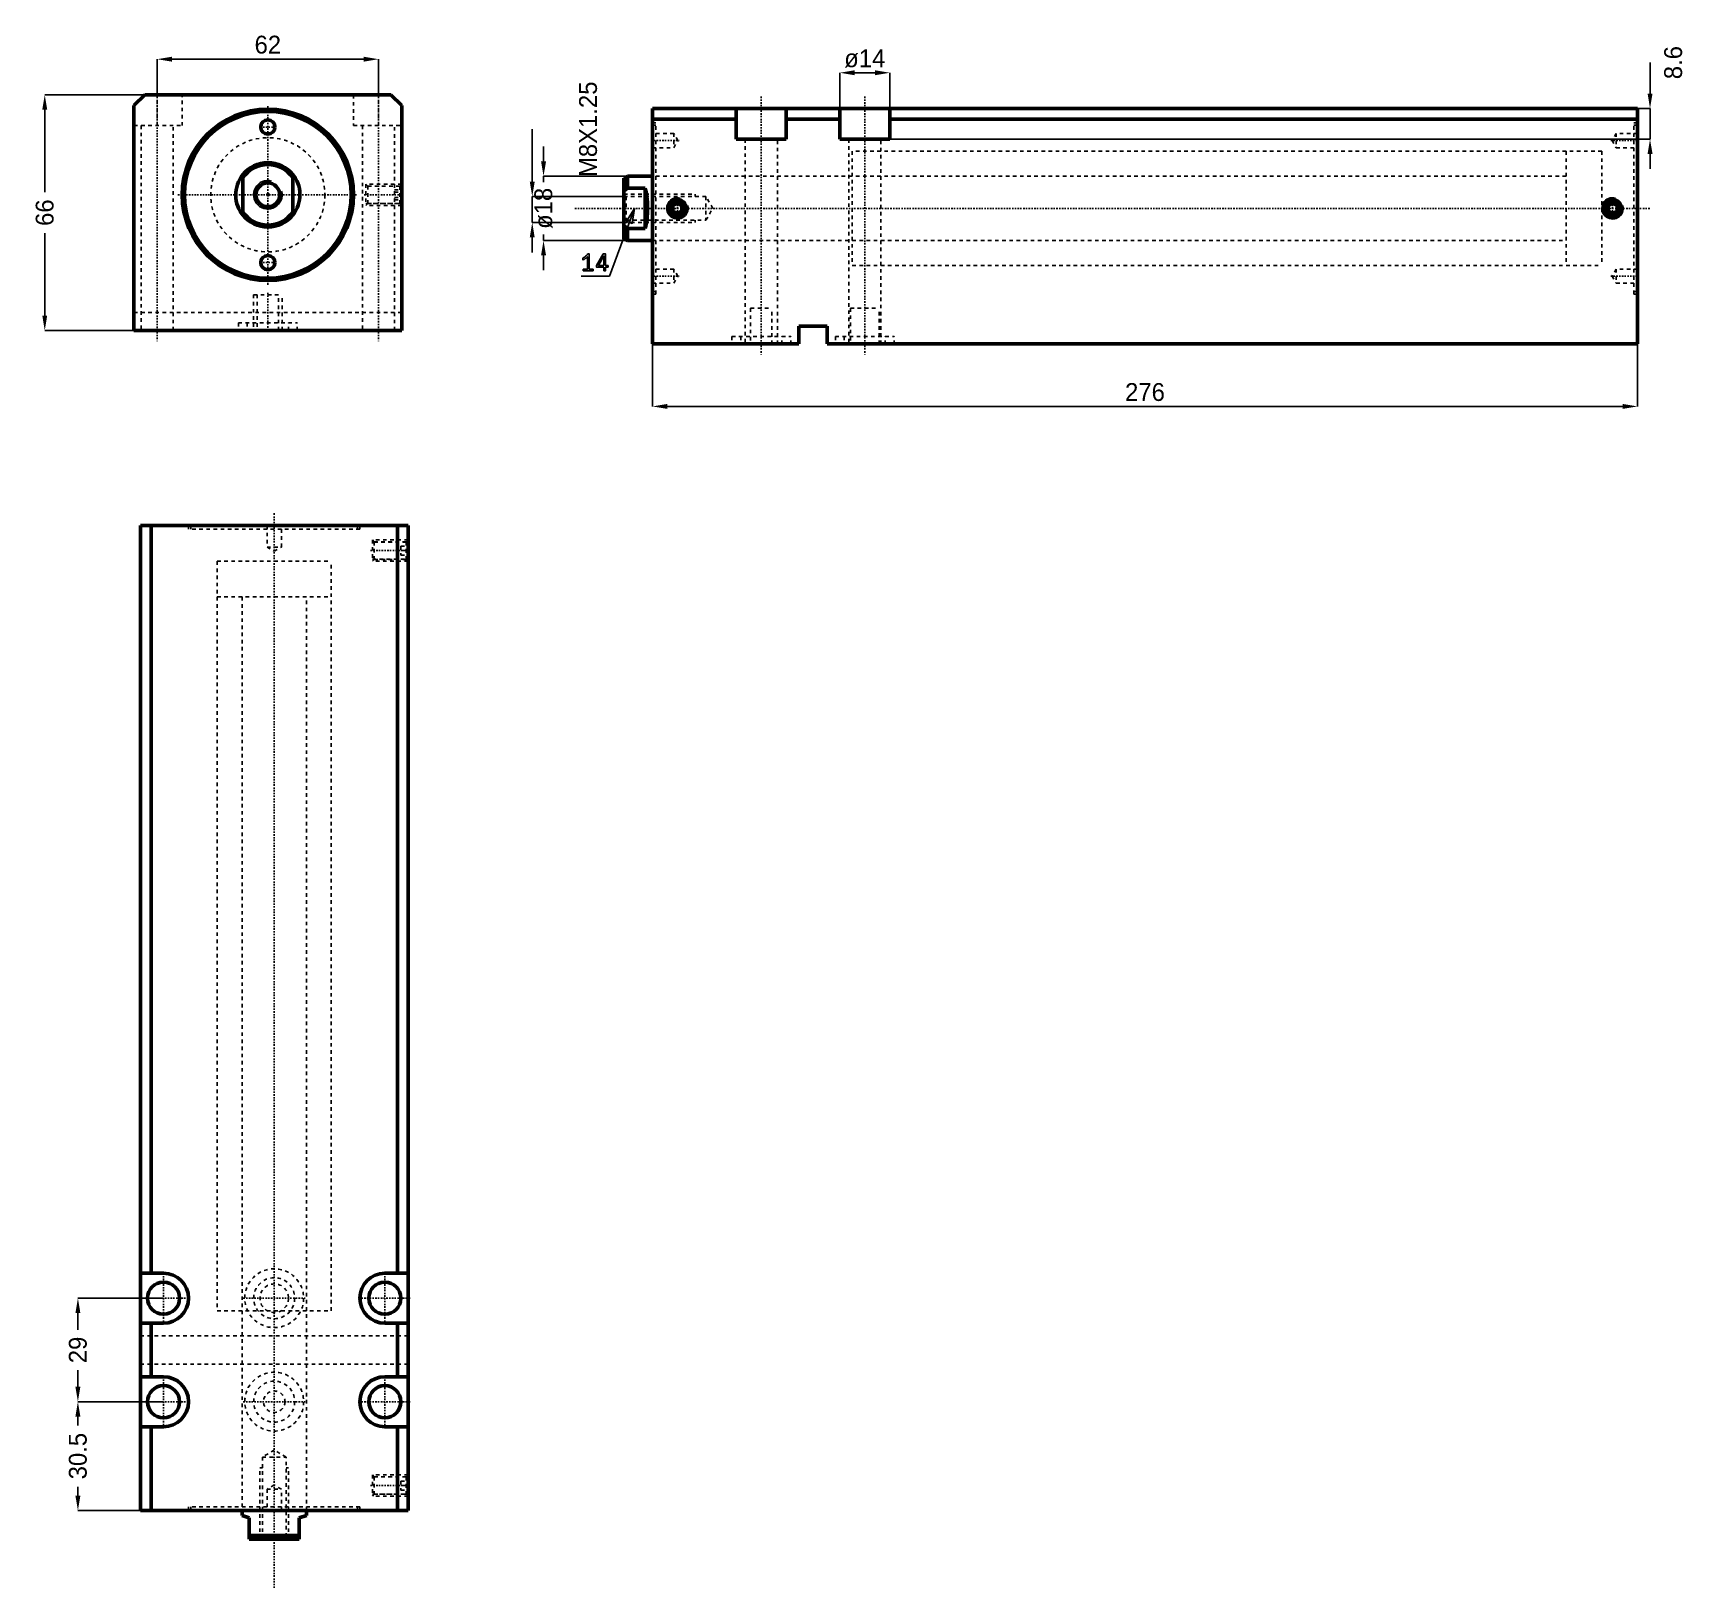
# Model space of a CAD drawing. Header units: millimetres. Extents: x -66 to 397, y -390 to 45.
import ezdxf

# ---------------------------------------------------------------- set-up
doc = ezdxf.new("R2010")
doc.units = ezdxf.units.MM
doc.linetypes.add('Center', pattern=[1.5, 0.45, -0.5, 0.05, -0.5])
doc.linetypes.add('Dashed', pattern=[2, 1, -1])
for name, color, linetype, lineweight in [('2d ConnectionPoints', 7, 'Continuous', 50), ('AM_0', 7, 'Continuous', 50), ('AM_5', 3, 'Continuous', 25), ('AM_7', 7, 'Center', 25), ('AM_9', 6, 'Dashed', 25)]:
    doc.layers.add(name, color=color, linetype=linetype, lineweight=lineweight)
doc.dimstyles.new('ISO-25', dxfattribs={"dimtxt": 2.5, "dimasz": 2.5, "dimexe": 1.25, "dimexo": 0.625, "dimtad": 1, "dimtxsty": 'Standard', "dimcen": 2.5, "dimadec": 0, "dimazin": 0, "dimtfac": 1, "dimtmove": 0, "dimatfit": 3, "dimfxl": 0, "dimarcsym": 0})

# ---------------------------------------------------------------- blocks, each defined once
blk = doc.blocks.new('1_JECX_MF_INLA_32_200_0_rod__0_in_JECX_MF_160_INLA_32_200_0__0')
at = {"layer": 'AM_0'}
for p, q in [((-7, -5.66), (-7, 5.66)), ((7, 5.66), (7, -5.66))]:
    blk.add_line(p, q, dxfattribs=at)
for points in [[(-7, 5.66), (-7.47, 5.03), (-7.88, 4.36), (-8.23, 3.65), (-8.51, 2.92), (-8.73, 2.17), (-8.89, 1.4), (-8.98, 0.62), (-9, -0.17), (-8.95, -0.95), (-8.83, -1.73), (-8.65, -2.49), (-8.4, -3.23), (-8.09, -3.95), (-7.71, -4.64), (-7.28, -5.3), (-7, -5.66)], [(7, -5.66), (7.47, -5.03), (7.88, -4.36), (8.23, -3.65), (8.51, -2.92), (8.73, -2.17), (8.89, -1.4), (8.98, -0.62), (9, 0.17), (8.95, 0.95), (8.83, 1.73), (8.65, 2.49), (8.4, 3.23), (8.09, 3.95), (7.71, 4.64), (7.28, 5.3), (7, 5.66)]]:
    blk.add_lwpolyline(points, dxfattribs=at)
blk.add_circle((0, 0), 3.32, dxfattribs=at)
for radius, start, end in [(9, 38.9424, 141.0576), (8.5, 34.5603, 145.4397), (8.5, 214.5603, 325.4397), (9, 218.9424, 321.0576)]:
    blk.add_arc((0, 0), radius, start, end, dxfattribs=at)
at = {"layer": 'AM_5'}
blk.add_arc((0, 0), 4, 75, 15, dxfattribs=at)
blk = doc.blocks.new('2_JECX_MF_EXLA_32_200_0_body__0_in_JECX_MF_160_INLA_32_200_0__0')
at = {"layer": 'AM_0'}
for p, q in [((-34.5, 28), (-37.5, 25)), ((34.5, 28), (-34.5, 28)), ((37.5, 25), (34.5, 28)), ((-37.5, 25), (-37.5, -38)), ((37.5, -38), (37.5, 25)), ((-37.5, -38), (37.5, -38))]:
    blk.add_line(p, q, dxfattribs=at)
for centre, radius in [((0, 0), 24), ((0, 0), 23.34), ((0, 19), 2), ((0, -19), 2)]:
    blk.add_circle(centre, radius, dxfattribs=at)
at = {"layer": 'AM_5', "linetype": 'Dashed'}
for p, q in [((37.5, 3), (27.5, 3)), ((37.5, -3), (27.5, -3))]:
    blk.add_line(p, q, dxfattribs=at)
at = {"layer": 'AM_7'}
for p, q in [((-31, 31.3), (-31, -41.3)), ((31, 31.3), (31, -41.3)), ((0, -25.2), (0, 25.2)), ((-2.1, 19), (2.1, 19)), ((-25.2, 0), (25.2, 0)), ((27, 0), (38, 0)), ((-2.1, -19), (2.1, -19)), ((0, -27.5), (0, -38.5))]:
    blk.add_line(p, q, dxfattribs=at)
at = {"layer": 'AM_9'}
for p, q in [((-31, 19.4), (-31, 28)), ((-24, 19.4), (-24, 28)), ((24, 28), (24, 19.4)), ((31, 19.4), (31, 28)), ((-37.5, 19.4), (-24, 19.4)), ((-35.5, 19.4), (-35.5, -38)), ((-26.5, -38), (-26.5, 19.4)), ((24, 19.4), (37.5, 19.4)), ((26.5, 19.4), (26.5, -38)), ((35.5, -38), (35.5, 19.4)), ((28.04, 2.46), (27.5, 3)), ((27.5, 3), (27.5, -3)), ((37, 2.4), (27.5, 2.4)), ((36.96, 2.46), (28.04, 2.46)), ((28.04, 2.46), (28.04, -2.46)), ((35.5, 1.44), (37.5, 1.44)), ((35.5, 0.72), (37.5, 0.72)), ((37.5, 3), (36.96, 2.46)), ((36.96, 2.46), (36.96, -2.46)), ((37.5, 1.9), (37, 2.4)), ((37, 2.4), (37, -2.4)), ((27.5, -2.4), (37, -2.4)), ((27.5, -3), (28.04, -2.46)), ((28.04, -2.46), (36.96, -2.46)), ((35.5, -0.72), (37.5, -0.72)), ((35.5, -1.44), (37.5, -1.44)), ((36.96, -2.46), (37.5, -3)), ((37, -2.4), (37.5, -1.9)), ((-4, -28), (4, -28)), ((-4, -28), (-4, -38)), ((-3, -28), (-3, -38)), ((3, -38), (3, -28)), ((4, -38), (4, -28)), ((37.5, -33), (-37.5, -33)), ((-8.25, -35.9), (8.25, -35.9)), ((-8.25, -35.9), (-8.25, -38)), ((-5.75, -35.9), (-5.75, -38)), ((5.75, -38), (5.75, -35.9)), ((8.25, -38), (8.25, -35.9))]:
    blk.add_line(p, q, dxfattribs=at)
blk.add_circle((0, 0), 16, dxfattribs=at)
blk = doc.blocks.new('*D3')
at = {"layer": 'AM_5', "color": 0, "lineweight": -2}
for p, q in [((-31, 28), (-31, 38)), ((-26.83, 38), (26.83, 38)), ((31, 28), (31, 38))]:
    blk.add_line(p, q, dxfattribs=at)
at = {"layer": 'AM_5', "color": 0}
for points in [[(-26.83, 38.69), (-26.83, 37.31), (-31, 38)], [(26.83, 37.31), (26.83, 38.69), (31, 38)]]:
    blk.add_solid(points, dxfattribs=at)
at = {"layer": 'Defpoints', "color": 0}
for p in [(31, 38), (-31, 28), (31, 28)]:
    blk.add_point(p, dxfattribs=at)
at = {"layer": 'AM_5', "color": 0, "insert": (0, 42.05), "char_height": 5, "attachment_point": 5}
blk.add_mtext('62', dxfattribs=at)
blk = doc.blocks.new('*D4')
at = {"layer": 'AM_5', "color": 0, "lineweight": -2}
for p, q in [((-34.5, 28), (-62.5, 28)), ((-62.5, 23.83), (-62.5, 0.72)), ((-62.5, -33.83), (-62.5, -10.72)), ((-37.5, -38), (-62.5, -38))]:
    blk.add_line(p, q, dxfattribs=at)
at = {"layer": 'AM_5', "color": 0}
for points in [[(-61.81, 23.83), (-63.19, 23.83), (-62.5, 28)], [(-63.19, -33.83), (-61.81, -33.83), (-62.5, -38)]]:
    blk.add_solid(points, dxfattribs=at)
at = {"layer": 'Defpoints', "color": 0}
for p in [(-34.5, 28), (-62.5, -38), (-37.5, -38)]:
    blk.add_point(p, dxfattribs=at)
at = {"layer": 'AM_5', "color": 0, "insert": (-62.5, -5), "char_height": 5, "attachment_point": 5, "rotation": 90}
blk.add_mtext('66', dxfattribs=at)
blk = doc.blocks.new('1_JECX_MF_INLA_32_200_0_rod__0_in_JECX_MF_160_INLA_32_200_0__4')
at = {"layer": 'AM_0'}
for p, q in [((-9, 0), (-9, -1.35)), ((9, -1.35), (9, 0)), ((-7, -2), (-9, -1.35)), ((-7, -8), (-7, -2)), ((9, -1.35), (7, -2)), ((7, -2), (7, -8)), ((-7, -7), (7, -7)), ((-7, -8), (7, -8))]:
    blk.add_line(p, q, dxfattribs=at)
at = {"layer": 'AM_5', "linetype": 'Dashed'}
for p, q in [((-4, -8), (-4, 12)), ((-3.32, 12), (-4, 12)), ((3.32, 12), (4, 12)), ((4, -8), (4, 12))]:
    blk.add_line(p, q, dxfattribs=at)
at = {"layer": 'AM_7'}
blk.add_line((0, -21.7), (0, 279.7), dxfattribs=at)
at = {"layer": 'AM_9'}
for p, q in [((-16, 266), (16, 266)), ((-16, 266), (-16, 256)), ((16, 256), (16, 266)), ((-16, 256), (16, 256)), ((-9, 256), (-9, 0)), ((9, 0), (9, 256)), ((0, 16.92), (-3.32, 15)), ((-3.32, 15), (3.32, 15)), ((-3.32, 15), (-3.32, -7.32)), ((3.32, 15), (0, 16.92)), ((3.32, -7.32), (3.32, 15)), ((-3.32, -7.32), (-4, -8)), ((-3.32, -7.32), (3.32, -7.32)), ((4, -8), (3.32, -7.32))]:
    blk.add_line(p, q, dxfattribs=at)
blk = doc.blocks.new('2_JECX_MF_EXLA_32_200_0_body__0_in_JECX_MF_160_INLA_32_200_0__4')
at = {"layer": 'AM_0'}
for p, q in [((37.5, 276), (-37.5, 276)), ((-37.5, 276), (-37.5, 0)), ((-34.5, 276), (-34.5, 66.5)), ((34.5, 276), (34.5, 66.5)), ((37.5, 276), (37.5, 0)), ((-31, 66.5), (-37.5, 66.5)), ((37.5, 66.5), (31, 66.5)), ((-37.5, 52.5), (-31, 52.5)), ((-34.5, 52.5), (-34.5, 37.5)), ((31, 52.5), (37.5, 52.5)), ((34.5, 52.5), (34.5, 37.5)), ((-31, 37.5), (-37.5, 37.5)), ((37.5, 37.5), (31, 37.5)), ((-37.5, 23.5), (-31, 23.5)), ((-34.5, 23.5), (-34.5, 0)), ((31, 23.5), (37.5, 23.5)), ((34.5, 23.5), (34.5, 0)), ((37.5, 0), (-37.5, 0))]:
    blk.add_line(p, q, dxfattribs=at)
for centre in [(-31, 59.5), (31, 59.5), (-31, 30.5), (31, 30.5)]:
    blk.add_circle(centre, 4.5, dxfattribs=at)
for centre, start, end in [((-31, 59.5), 270, 90), ((31, 59.5), 90, 270), ((-31, 30.5), 270, 90), ((31, 30.5), 90, 270)]:
    blk.add_arc(centre, 7, start, end, dxfattribs=at)
at = {"layer": 'AM_5', "linetype": 'Dashed'}
for p, q in [((37.5, 272), (27.5, 272)), ((37.5, 266), (27.5, 266)), ((37.5, 10), (27.5, 10)), ((37.5, 4), (27.5, 4))]:
    blk.add_line(p, q, dxfattribs=at)
at = {"layer": 'AM_7'}
for p, q in [((27, 269), (38, 269)), ((-31, 52.15), (-31, 66.85)), ((31, 52.15), (31, 66.85)), ((-38.35, 59.5), (-23.65, 59.5)), ((-8.6625, 59.5), (8.6625, 59.5)), ((23.65, 59.5), (38.35, 59.5)), ((-31, 23.15), (-31, 37.85)), ((31, 23.15), (31, 37.85)), ((-38.35, 30.5), (-23.65, 30.5)), ((-8.6625, 30.5), (8.6625, 30.5)), ((23.65, 30.5), (38.35, 30.5)), ((27, 7), (38, 7))]:
    blk.add_line(p, q, dxfattribs=at)
at = {"layer": 'AM_9'}
for p, q in [((-24, 276), (-24, 275)), ((24, 275), (-24, 275)), ((-23.34, 276), (-23.34, 275)), ((-2, 276), (-2, 270)), ((2, 270), (2, 276)), ((23.34, 275), (23.34, 276)), ((24, 275), (24, 276)), ((-2, 270), (0, 268.8453)), ((-2, 270), (2, 270)), ((0, 268.8453), (2, 270)), ((27.5, 272), (27.5, 266)), ((28.0415, 271.4585), (27.5, 272)), ((37, 271.4), (27.5, 271.4)), ((36.9585, 271.4585), (28.0415, 271.4585)), ((28.0415, 271.4585), (28.0415, 266.5415)), ((35.5, 270.25), (37.5, 270.25)), ((35.5, 270.25), (35.5, 267.75)), ((35.5, 269), (37.5, 269)), ((37.5, 272), (36.9585, 271.4585)), ((36.9585, 271.4585), (36.9585, 266.5415)), ((37, 271.4), (37, 266.6)), ((37.5, 270.9), (37, 271.4)), ((-16, 266), (16, 266)), ((-16, 266), (-16, 56)), ((16, 56), (16, 266)), ((27.5, 266.6), (37, 266.6)), ((27.5, 266), (28.0415, 266.5415)), ((28.0415, 266.5415), (36.9585, 266.5415)), ((35.5, 267.75), (37.5, 267.75)), ((36.9585, 266.5415), (37.5, 266)), ((37, 266.6), (37.5, 267.1)), ((-16, 56), (16, 56)), ((-9, 56), (-9, 0)), ((9, 0), (9, 56)), ((37.5, 49), (-37.5, 49)), ((37.5, 41), (-37.5, 41)), ((27.5, 10), (27.5, 4)), ((28.0415, 9.4585), (27.5, 10)), ((37, 9.4), (27.5, 9.4)), ((36.9585, 9.4585), (28.0415, 9.4585)), ((28.0415, 9.4585), (28.0415, 4.5415)), ((37.5, 10), (36.9585, 9.4585)), ((36.9585, 9.4585), (36.9585, 4.5415)), ((37.5, 8.9), (37, 9.4)), ((37, 9.4), (37, 4.6)), ((0, 7.1547), (-2, 6)), ((-2, 6), (2, 6)), ((-2, 6), (-2, 0)), ((2, 6), (0, 7.1547)), ((2, 0), (2, 6)), ((35.5, 8.25), (37.5, 8.25)), ((35.5, 8.25), (35.5, 5.75)), ((35.5, 7), (37.5, 7)), ((35.5, 5.75), (37.5, 5.75)), ((37, 4.6), (37.5, 5.1)), ((24, 1), (-24, 1)), ((-24, 1), (-24, 0)), ((-23.34, 1), (-23.34, 0)), ((23.34, 0), (23.34, 1)), ((24, 0), (24, 1)), ((27.5, 4.6), (37, 4.6)), ((27.5, 4), (28.0415, 4.5415)), ((28.0415, 4.5415), (36.9585, 4.5415)), ((36.9585, 4.5415), (37.5, 4))]:
    blk.add_line(p, q, dxfattribs=at)
for centre, radius in [((0, 59.5), 8.25), ((0, 59.5), 5.75), ((0, 59.5), 4), ((0, 30.5), 8.25), ((0, 30.5), 5.75), ((0, 30.5), 3)]:
    blk.add_circle(centre, radius, dxfattribs=at)
blk = doc.blocks.new('*D10')
at = {"layer": 'AM_5', "color": 0, "lineweight": -2}
for p, q in [((-29.21, -309.2), (-53.21, -309.2)), ((-53.21, -313.37), (-53.21, -318.03)), ((-53.21, -334.03), (-53.21, -329.37)), ((-29.21, -338.2), (-53.21, -338.2))]:
    blk.add_line(p, q, dxfattribs=at)
at = {"layer": 'AM_5', "color": 0}
for points in [[(-53.91, -313.37), (-52.52, -313.37), (-53.21, -309.2)], [(-53.91, -334.03), (-52.52, -334.03), (-53.21, -338.2)]]:
    blk.add_solid(points, dxfattribs=at)
at = {"layer": 'Defpoints', "color": 0}
for p in [(-53.21, -309.2), (-29.21, -309.2), (-29.21, -338.2)]:
    blk.add_point(p, dxfattribs=at)
at = {"layer": 'AM_5', "color": 0, "insert": (-53.21, -323.7), "char_height": 5, "attachment_point": 5, "rotation": 90}
blk.add_mtext('29', dxfattribs=at)
blk = doc.blocks.new('*D11')
at = {"layer": 'AM_5', "color": 0, "lineweight": -2}
for p, q in [((-29.21, -338.2), (-53.21, -338.2)), ((-53.21, -342.37), (-53.21, -344.87)), ((-53.21, -364.53), (-53.21, -362.03)), ((-35.71, -368.7), (-53.21, -368.7))]:
    blk.add_line(p, q, dxfattribs=at)
at = {"layer": 'AM_5', "color": 0}
for points in [[(-53.91, -342.37), (-52.52, -342.37), (-53.21, -338.2)], [(-53.91, -364.53), (-52.52, -364.53), (-53.21, -368.7)]]:
    blk.add_solid(points, dxfattribs=at)
at = {"layer": 'Defpoints', "color": 0}
for p in [(-29.21, -338.2), (-53.21, -368.7), (-35.71, -368.7)]:
    blk.add_point(p, dxfattribs=at)
at = {"layer": 'AM_5', "color": 0, "insert": (-53.21, -353.45), "char_height": 5, "attachment_point": 5, "rotation": 90}
blk.add_mtext('30.5', dxfattribs=at)
blk = doc.blocks.new('1_JECX_MF_INLA_32_200_0_rod__0_in_JECX_MF_160_INLA_32_200_0__2')
at = {"layer": 'AM_0'}
for p, q in [((-7, 9), (-8, 8.5)), ((-8, 8.5), (-8, -8.5)), ((-7, 5.66), (-8, 4.82)), ((0, 9), (-7, 9)), ((-7, 9), (-7, 5.66)), ((-2, 5.66), (-7, 5.66)), ((-2, 5.66), (-2, -5.66)), ((-8, -8.5), (-7, -9)), ((-7, -5.66), (-2, -5.66)), ((-7, -5.66), (-7, -9)), ((-7, -9), (0, -9))]:
    blk.add_line(p, q, dxfattribs=at)
for points in [[(-2, -5.66), (-1.85, -5.03), (-1.72, -4.36), (-1.6, -3.65), (-1.51, -2.92), (-1.44, -2.17), (-1.39, -1.4), (-1.36, -0.62), (-1.35, 0.17), (-1.37, 0.95), (-1.4, 1.73), (-1.46, 2.49), (-1.55, 3.23), (-1.65, 3.95), (-1.77, 4.64), (-1.91, 5.3), (-2, 5.66)], [(-8, -4.82), (-7.99, -4.83), (-7, -5.66)]]:
    blk.add_lwpolyline(points, dxfattribs=at)
at = {"layer": 'AM_5', "linetype": 'Dashed'}
for p, q in [((-8, 4), (12, 4)), ((12, 3.32), (12, 4)), ((-8, -4), (12, -4)), ((12, -3.32), (12, -4))]:
    blk.add_line(p, q, dxfattribs=at)
at = {"layer": 'AM_7'}
blk.add_line((-21.7, 0), (279.7, 0), dxfattribs=at)
at = {"layer": 'AM_9'}
for p, q in [((266, 16), (256, 16)), ((256, 16), (256, -16)), ((266, 16), (266, -16)), ((256, 9), (0, 9)), ((-7.32, 3.32), (-8, 4)), ((15, 3.32), (-7.32, 3.32)), ((-7.32, 3.32), (-7.32, -3.32)), ((16.92, 0), (15, 3.32)), ((15, 3.32), (15, -3.32)), ((15, -3.32), (16.92, 0)), ((-8, -4), (-7.32, -3.32)), ((-7.32, -3.32), (15, -3.32)), ((0, -9), (256, -9)), ((256, -16), (266, -16))]:
    blk.add_line(p, q, dxfattribs=at)
blk = doc.blocks.new('2_JECX_MF_EXLA_32_200_0_body__0_in_JECX_MF_160_INLA_32_200_0__2')
at = {"layer": 'AM_0'}
for p, q in [((0, -38), (0, 28)), ((276, 28), (0, 28)), ((23.5, 19.4), (23.5, 28)), ((37.5, 19.4), (37.5, 28)), ((52.5, 19.4), (52.5, 28)), ((66.5, 19.4), (66.5, 28)), ((276, -38), (276, 28)), ((23.5, 25), (0, 25)), ((52.5, 25), (37.5, 25)), ((276, 25), (66.5, 25)), ((23.5, 19.4), (37.5, 19.4)), ((52.5, 19.4), (66.5, 19.4)), ((7, 1.44), (5.75, 0.72)), ((5.75, 0.72), (5.75, -0.72)), ((8.25, 0.72), (7, 1.44)), ((8.25, -0.72), (8.25, 0.72)), ((269, 1.44), (267.75, 0.72)), ((267.75, 0.72), (267.75, -0.72)), ((270.25, 0.72), (269, 1.44)), ((270.25, -0.72), (270.25, 0.72)), ((5.75, -0.72), (7, -1.44)), ((7, -1.44), (8.25, -0.72)), ((267.75, -0.72), (269, -1.44)), ((269, -1.44), (270.25, -0.72)), ((49, -33), (41, -33)), ((41, -33), (41, -38)), ((49, -38), (49, -33)), ((41, -38), (0, -38)), ((276, -38), (49, -38))]:
    blk.add_line(p, q, dxfattribs=at)
for centre, radius in [((7, 0), 2.46), ((7, 0), 2.4), ((7, 0), 1.9), ((269, 0), 2.46), ((269, 0), 2.4), ((269, 0), 1.9)]:
    blk.add_circle(centre, radius, dxfattribs=at)
at = {"layer": 'AM_5'}
for centre in [(7, 0), (269, 0)]:
    blk.add_arc(centre, 3, 75, 15, dxfattribs=at)
at = {"layer": 'AM_7'}
for p, q in [((30.5, 31.3), (30.5, -41.3)), ((59.5, 31.3), (59.5, -41.3)), ((-0.36, 19), (7.51, 19)), ((268.49, 19), (276.36, 19)), ((7, -3.15), (7, 3.15)), ((269, -3.15), (269, 3.15)), ((-0.36, -19), (7.51, -19)), ((268.49, -19), (276.36, -19))]:
    blk.add_line(p, q, dxfattribs=at)
at = {"layer": 'AM_9'}
for p, q in [((1, 24), (0, 24)), ((1, 23.34), (0, 23.34)), ((1, -24), (1, 24)), ((275, -24), (275, 24)), ((276, 24), (275, 24)), ((276, 23.34), (275, 23.34)), ((6, 21), (0, 21)), ((7.15, 19), (6, 21)), ((6, 21), (6, 17)), ((6, 17), (7.15, 19)), ((26, 19.4), (26, -38)), ((35, -38), (35, 19.4)), ((55, 19.4), (55, -38)), ((64, -38), (64, 19.4)), ((270, 21), (268.85, 19)), ((268.85, 19), (270, 17)), ((276, 21), (270, 21)), ((270, 21), (270, 17)), ((0, 17), (6, 17)), ((266, 16), (56, 16)), ((56, 16), (56, -16)), ((266, 16), (266, -16)), ((270, 17), (276, 17)), ((56, 9), (0, 9)), ((0, -9), (56, -9)), ((6, -17), (0, -17)), ((7.15, -19), (6, -17)), ((6, -17), (6, -21)), ((56, -16), (266, -16)), ((270, -17), (268.85, -19)), ((276, -17), (270, -17)), ((270, -17), (270, -21)), ((0, -21), (6, -21)), ((6, -21), (7.15, -19)), ((268.85, -19), (270, -21)), ((270, -21), (276, -21)), ((0, -23.34), (1, -23.34)), ((0, -24), (1, -24)), ((275, -23.34), (276, -23.34)), ((275, -24), (276, -24)), ((27.5, -28), (33.5, -28)), ((27.5, -28), (27.5, -38)), ((33.5, -38), (33.5, -28)), ((55.5, -28), (63.5, -28)), ((55.5, -28), (55.5, -38)), ((63.5, -38), (63.5, -28)), ((22.25, -35.9), (38.75, -35.9)), ((22.25, -35.9), (22.25, -38)), ((24.75, -35.9), (24.75, -38)), ((36.25, -38), (36.25, -35.9)), ((38.75, -38), (38.75, -35.9)), ((51.25, -35.9), (67.75, -35.9)), ((51.25, -35.9), (51.25, -38)), ((53.75, -35.9), (53.75, -38)), ((65.25, -38), (65.25, -35.9)), ((67.75, -38), (67.75, -35.9))]:
    blk.add_line(p, q, dxfattribs=at)
blk = doc.blocks.new('*D20')
at = {"layer": 'AM_5', "color": 0, "lineweight": -2}
for p, q in [((160.24, 24.2), (160.24, 34.2)), ((164.41, 34.2), (170.08, 34.2)), ((174.24, 24.2), (174.24, 34.2))]:
    blk.add_line(p, q, dxfattribs=at)
at = {"layer": 'AM_5', "color": 0}
for points in [[(164.41, 34.9), (164.41, 33.51), (160.24, 34.2)], [(170.08, 34.9), (170.08, 33.51), (174.24, 34.2)]]:
    blk.add_solid(points, dxfattribs=at)
at = {"layer": 'Defpoints', "color": 0}
for p in [(174.24, 34.2), (160.24, 24.2), (174.24, 24.2)]:
    blk.add_point(p, dxfattribs=at)
at = {"layer": 'AM_5', "color": 0, "insert": (167.24, 38.2), "char_height": 5, "attachment_point": 5}
blk.add_mtext('ø14', dxfattribs=at)
blk = doc.blocks.new('*D21')
at = {"layer": 'AM_5', "color": 0, "lineweight": -2}
for p, q in [((387.24, 28.37), (387.24, 37.04)), ((174.24, 24.2), (387.24, 24.2)), ((387.24, 15.6), (387.24, 24.2)), ((174.24, 15.6), (387.24, 15.6)), ((387.24, 11.44), (387.24, 7.27))]:
    blk.add_line(p, q, dxfattribs=at)
at = {"layer": 'AM_5', "color": 0}
for points in [[(386.55, 28.37), (387.94, 28.37), (387.24, 24.2)], [(386.55, 11.44), (387.94, 11.44), (387.24, 15.6)]]:
    blk.add_solid(points, dxfattribs=at)
at = {"layer": 'Defpoints', "color": 0}
for p in [(174.24, 24.2), (387.24, 24.2), (174.24, 15.6)]:
    blk.add_point(p, dxfattribs=at)
at = {"layer": 'AM_5', "color": 0, "insert": (393.74, 37.04), "char_height": 5, "attachment_point": 5, "rotation": 90}
blk.add_mtext('8.6', dxfattribs=at)
blk = doc.blocks.new('*D22')
at = {"layer": 'AM_5', "color": 0, "lineweight": -2}
for p, q in [((107.74, -41.8), (107.74, -59.3)), ((383.74, -41.8), (383.74, -59.3)), ((111.91, -59.3), (379.58, -59.3))]:
    blk.add_line(p, q, dxfattribs=at)
at = {"layer": 'AM_5', "color": 0}
for points in [[(111.91, -58.6), (111.91, -59.99), (107.74, -59.3)], [(379.58, -58.6), (379.58, -59.99), (383.74, -59.3)]]:
    blk.add_solid(points, dxfattribs=at)
at = {"layer": 'Defpoints', "color": 0}
for p in [(107.74, -41.8), (383.74, -41.8), (383.74, -59.3)]:
    blk.add_point(p, dxfattribs=at)
at = {"layer": 'AM_5', "color": 0, "insert": (245.74, -55.3), "char_height": 5, "attachment_point": 5}
blk.add_mtext('276', dxfattribs=at)
blk = doc.blocks.new('*D23')
at = {"layer": 'AM_5', "color": 0, "lineweight": -2}
for p, q in [((77.24, 9.37), (77.24, 13.54)), ((100.74, 5.2), (77.24, 5.2)), ((77.24, 5.2), (77.24, 3.54)), ((77.24, -12.8), (77.24, -11.13)), ((100.74, -12.8), (77.24, -12.8)), ((77.24, -16.96), (77.24, -21.13))]:
    blk.add_line(p, q, dxfattribs=at)
at = {"layer": 'AM_5', "color": 0}
for points in [[(76.55, 9.37), (77.94, 9.37), (77.24, 5.2)], [(76.55, -16.96), (77.94, -16.96), (77.24, -12.8)]]:
    blk.add_solid(points, dxfattribs=at)
at = {"layer": 'Defpoints', "color": 0}
for p in [(77.24, 5.2), (100.74, 5.2), (100.74, -12.8)]:
    blk.add_point(p, dxfattribs=at)
at = {"layer": 'AM_5', "color": 0, "insert": (77.24, -3.8), "char_height": 5, "attachment_point": 5, "rotation": 90}
blk.add_mtext('ø18', dxfattribs=at)
blk = doc.blocks.new('*D24')
at = {"layer": 'AM_5', "color": 0, "lineweight": -2}
for p, q in [((74.08, 3.69), (74.08, 18.36)), ((100.42, -0.47), (74.08, -0.47)), ((74.08, -7.8), (74.08, -0.47)), ((99.74, -7.8), (74.08, -7.8)), ((74.08, -11.96), (74.08, -16.13))]:
    blk.add_line(p, q, dxfattribs=at)
at = {"layer": 'AM_5', "color": 0}
for points in [[(73.38, 3.69), (74.77, 3.69), (74.08, -0.47)], [(73.38, -11.96), (74.77, -11.96), (74.08, -7.8)]]:
    blk.add_solid(points, dxfattribs=at)
at = {"layer": 'Defpoints', "color": 0}
for p in [(100.42, -0.47), (74.08, -7.8), (99.74, -7.8)]:
    blk.add_point(p, dxfattribs=at)
at = {"layer": 'AM_5', "color": 0, "insert": (89.74, 18.36), "char_height": 5, "attachment_point": 5, "rotation": 90}
blk.add_mtext('M8X1.25', dxfattribs=at)

msp = doc.modelspace()

# ---------------------------------------------------------------- linework, layer by layer
at = {"layer": '2d ConnectionPoints'}
for p in [(0, 0), (107.743, -3.798), (1.787, -368.699)]:
    msp.add_point(p, dxfattribs=at)
at = {"layer": 'AM_5'}
for p, q in [((95.743, -22.798), (102.743, -3.798)), ((87.743, -22.798), (95.743, -22.798))]:
    msp.add_line(p, q, dxfattribs=at)
for points in [[(102.743, -3.798), (102.084, -7.996), (100.521, -7.42), (102.743, -3.798)], [(88.351, -20.882), (89.547, -20.882), (89.547, -17.365), (89.547, -17.365), (89.482, -17.43), (89.374, -17.531), (89.374, -17.531), (89.25, -17.637), (89.16, -17.71), (89.16, -17.71), (89.066, -17.782), (88.924, -17.885), (88.924, -17.885), (88.781, -17.981), (88.685, -18.041), (88.685, -18.041), (88.592, -18.096), (88.462, -18.162), (88.462, -18.162), (88.344, -18.209), (88.273, -18.23), (88.273, -17.736), (88.273, -17.736), (88.362, -17.694), (88.501, -17.614), (88.501, -17.614), (88.649, -17.513), (88.752, -17.435), (88.752, -17.435), (88.855, -17.352), (89.006, -17.222), (89.006, -17.222), (89.151, -17.087), (89.244, -16.995), (89.244, -16.995), (89.333, -16.904), (89.452, -16.775), (89.452, -16.775), (89.553, -16.658), (89.612, -16.585), (90.028, -16.585), (90.028, -20.882), (91.113, -20.882), (91.113, -21.298), (88.351, -21.298), (88.351, -20.882)], [(94.167, -20.258), (92.061, -20.258), (92.061, -19.835), (93.979, -16.585), (94.622, -16.585), (94.622, -19.819), (95.324, -19.819), (95.324, -20.258), (94.622, -20.258), (94.622, -21.298), (94.167, -21.298), (94.167, -20.258)], [(94.174, -19.819), (94.174, -17.131), (92.62, -19.819), (94.174, -19.819)]]:
    msp.add_lwpolyline(points, dxfattribs=at)

# ---------------------------------------------------------------- block references
for name, p in [('2_JECX_MF_EXLA_32_200_0_body__0_in_JECX_MF_160_INLA_32_200_0__0', (0, 0)), ('2_JECX_MF_EXLA_32_200_0_body__0_in_JECX_MF_160_INLA_32_200_0__2', (107.743, -3.798)), ('1_JECX_MF_INLA_32_200_0_rod__0_in_JECX_MF_160_INLA_32_200_0__2', (107.743, -3.798)), ('1_JECX_MF_INLA_32_200_0_rod__0_in_JECX_MF_160_INLA_32_200_0__0', (0, 0)), ('1_JECX_MF_INLA_32_200_0_rod__0_in_JECX_MF_160_INLA_32_200_0__4', (1.787, -368.699)), ('2_JECX_MF_EXLA_32_200_0_body__0_in_JECX_MF_160_INLA_32_200_0__4', (1.787, -368.699))]:
    msp.add_blockref(name, p)

# ---------------------------------------------------------------- dimensions: what is measured, and where the dimension line sits
for base, p1, p2, text, picture, middle in [((31, 38), (-31, 28), (31, 28), '62', '*D3', (0, 38)), ((174.243, 34.202), (160.243, 24.202), (174.243, 24.202), 'ø14', '*D20', (167.243, 34.202)), ((383.743, -59.298), (107.743, -41.798), (383.743, -41.798), '276', '*D22', (245.743, -59.298))]:
    dim = msp.add_linear_dim(base=base, p1=p1, p2=p2, text=text, dimstyle='ISO-25', override={"dimtxt": 5, "dimasz": 4.166667, "dimexe": 0, "dimexo": 0, "dimgap": 1.5}, dxfattribs=at)
    dim.commit()
    dim.dimension.update_dxf_attribs({"geometry": picture, "text_midpoint": middle, "dimtype": 160})
for base, p1, p2, text, picture, middle in [((387.243, 24.202), (174.243, 15.602), (174.243, 24.202), '8.6', '*D21', (393.743, 37.035)), ((-62.5, -38), (-34.5, 28), (-37.5, -38), '66', '*D4', (-62.5, -5)), ((74.076, -7.798), (100.419, -0.474), (99.743, -7.798), 'M8X1.25', '*D24', (89.743, 18.359)), ((77.243, 5.202), (100.743, -12.798), (100.743, 5.202), 'ø18', '*D23', (77.243, -3.798)), ((-53.213, -309.199), (-29.213, -338.199), (-29.213, -309.199), '29', '*D10', (-53.213, -323.699)), ((-53.213, -368.699), (-29.213, -338.199), (-35.713, -368.699), '30.5', '*D11', (-53.213, -353.449))]:
    dim = msp.add_linear_dim(base=base, p1=p1, p2=p2, angle=90, text=text, dimstyle='ISO-25', override={"dimtxt": 5, "dimasz": 4.166667, "dimexe": 0, "dimexo": 0, "dimgap": 1.5}, dxfattribs=at)
    dim.commit()
    dim.dimension.update_dxf_attribs({"geometry": picture, "text_midpoint": middle, "dimtype": 160, "text_rotation": 90})

doc.saveas('drawing.dxf')
